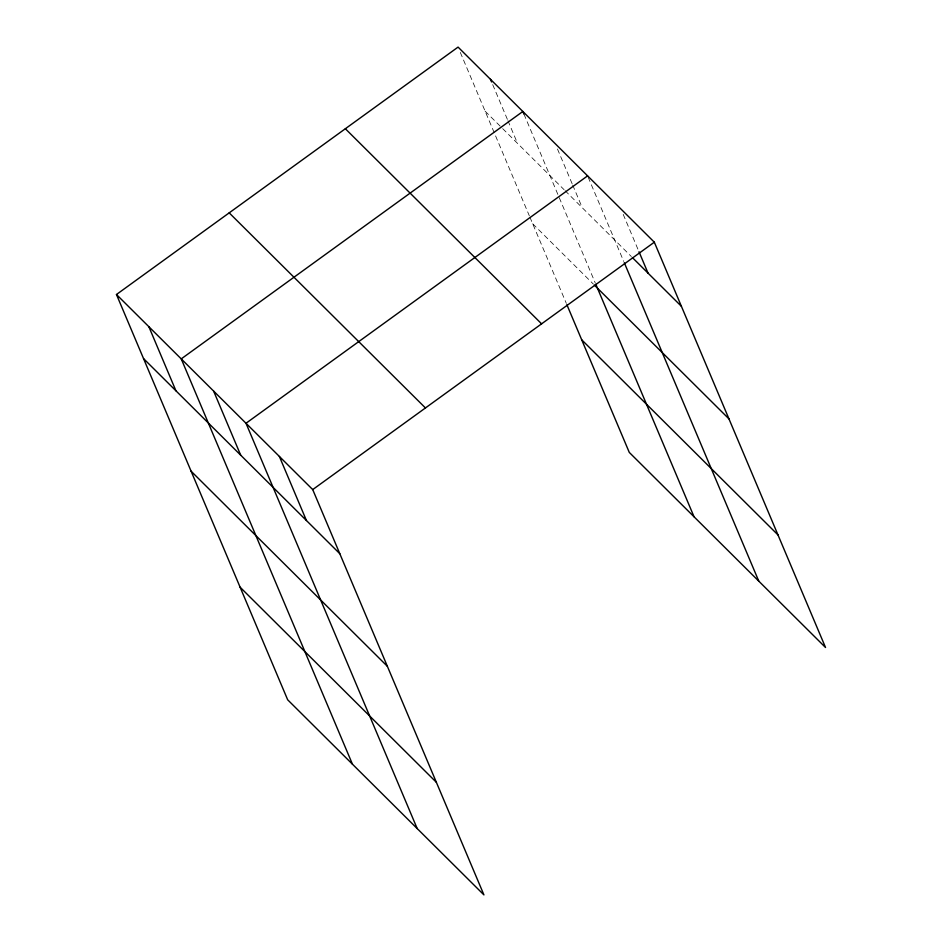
<?xml version="1.0" encoding="UTF-8"?>
<svg xmlns="http://www.w3.org/2000/svg" width="942" height="942" viewBox="0 0 942 942"><rect width="100%" height="100%" fill="white"/><g stroke="black" fill="none" stroke-linecap="round" stroke-linejoin="round"><path stroke-width="0.71" stroke-dasharray="4.71 3.53" d="M485.142 111.203L564.081 189.672M565.094 190.673L631.352 256.554M532.713 223.796L593.425 284.154M623.215 214.376L638.441 250.431M588.161 177.202L623.734 261.417M557.476 149.013L572.135 183.737M572.701 185.068L582.286 207.77M523.964 114.159L595.203 282.812M492.701 84.639L507.373 119.351M507.938 120.694L517.523 143.396M460.32 52.446L529.31 215.753M529.875 217.096L566.33 303.383"/><path stroke-width="1.41" d="M116.467 294.505L312.72 489.593L483.929 894.9L287.675 699.8L116.467 294.505L458.071 47.1L654.325 242.2L825.533 647.495L629.28 452.407L566.896 304.737M587.596 175.871L246.003 423.264L417.2 828.571M312.72 489.593L654.325 242.2M632.4 257.59L681.396 306.303M594.437 285.167L728.967 418.896M581.709 339.803L777.962 534.903M345.337 128.736L541.591 323.836M229.2 212.857L425.454 407.957M143.549 358.596L339.803 553.696M191.108 471.2L387.362 666.3M240.116 587.207L436.37 782.307M639.006 251.761L648.037 273.133M624.299 262.747L758.805 581.167M523.964 114.159L522.834 111.486L181.241 358.878L352.438 764.186M595.768 284.154L694.042 516.781M490.452 79.293L491.583 81.966M279.362 456.434L306.444 520.526M213.622 391.071L240.693 455.174M148.848 326.686L175.93 390.789"/></g></svg>
